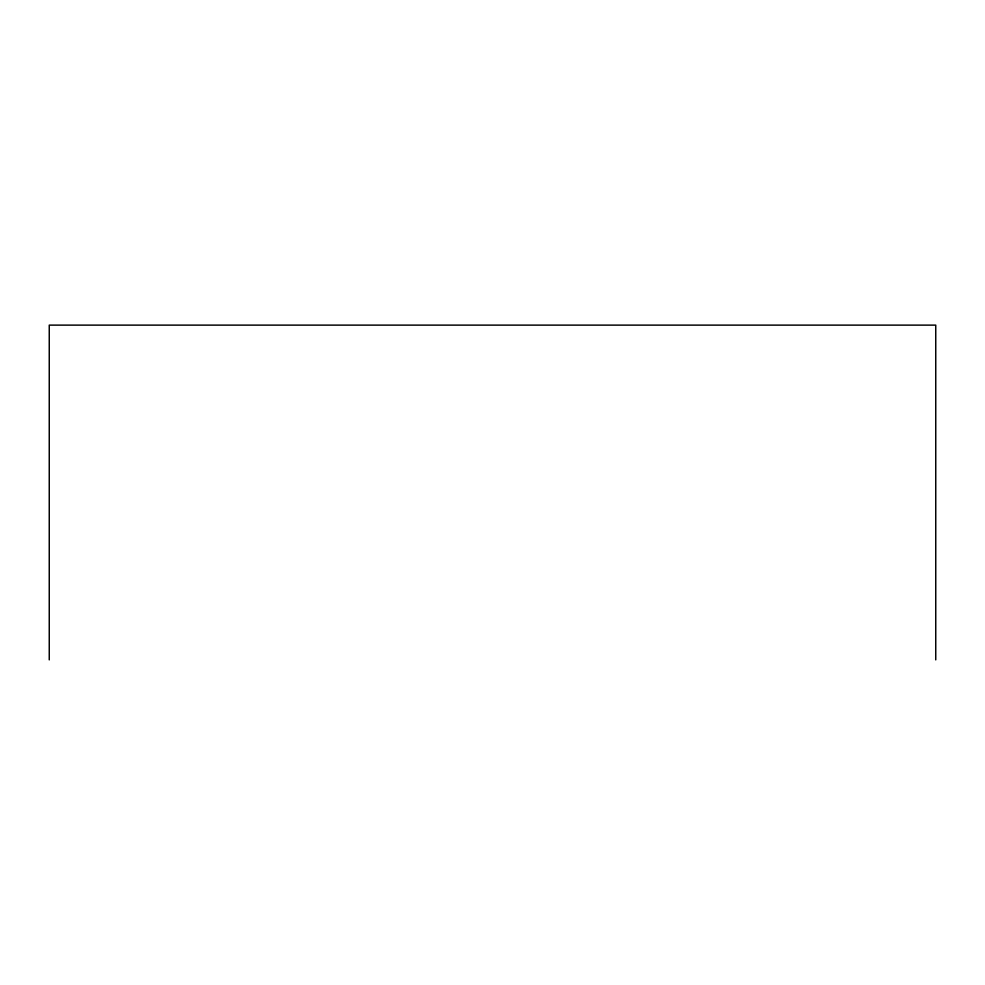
<?xml version="1.0" encoding="UTF-8"?>
<svg xmlns="http://www.w3.org/2000/svg" width="985" height="985" viewBox="0 0 985 985"><rect width="100%" height="100%" fill="white"/><g stroke="black" fill="none" stroke-linecap="round" stroke-linejoin="round"><path stroke-width="1.48" d="M935.75 659.876L935.75 325.124L49.25 325.124L49.25 659.876"/></g></svg>
